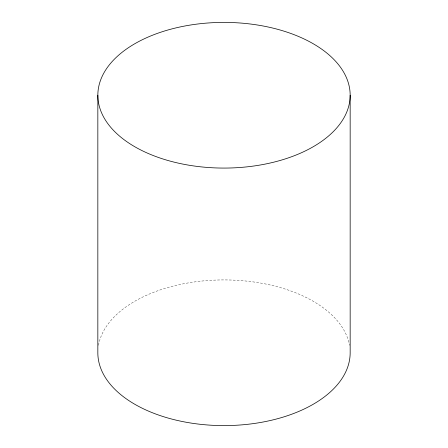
<?xml version="1.0" encoding="UTF-8"?>
<svg xmlns="http://www.w3.org/2000/svg" width="448" height="448" viewBox="0 0 448 448"><rect width="100%" height="100%" fill="white"/><g stroke="black" fill="none" stroke-linecap="round" stroke-linejoin="round"><path stroke-width="0.34" stroke-dasharray="2.24 1.68" d="M98.504 345.296A126.162 72.839 0 0 1 224 279.922A126.162 72.839 0 0 1 349.496 345.296"/><path stroke-width="0.67" d="M350.162 95.239A126.162 72.839 0 0 1 160.922 158.318A126.162 72.839 0 0 1 160.922 32.161A126.162 72.839 0 0 1 350.162 95.239L350.162 352.761A126.162 72.839 0 0 1 224 425.6A126.162 72.839 0 0 1 97.838 352.761L97.838 95.239"/></g></svg>
